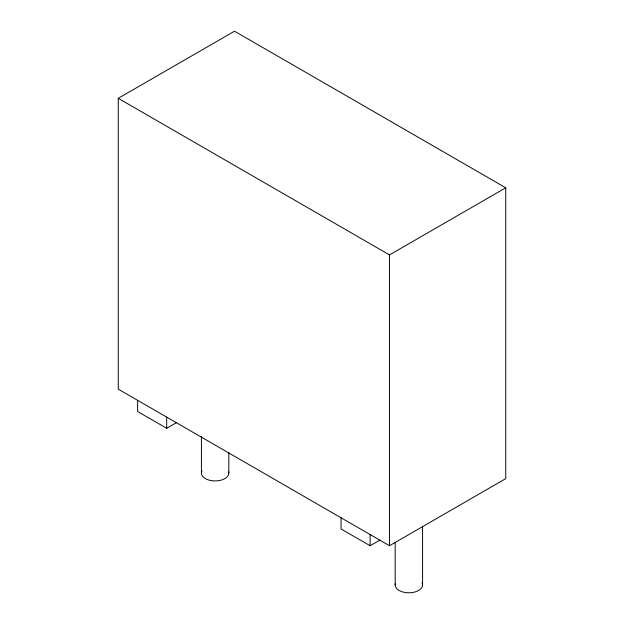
<?xml version="1.0" encoding="UTF-8"?>
<svg xmlns="http://www.w3.org/2000/svg" width="624" height="624" viewBox="0 0 624 624"><rect width="100%" height="100%" fill="white"/><g stroke="black" fill="none" stroke-linecap="round" stroke-linejoin="round"><path stroke-width="0.94" d="M118.256 98.311L234.507 31.2L505.744 187.801L505.744 478.624L389.493 545.743L118.256 389.142L118.256 98.311L389.493 254.912L505.744 187.801M137.631 400.327L137.631 411.512L166.694 428.29L176.381 422.698M341.063 517.78L341.063 528.965L370.126 545.743L379.813 540.15M422.573 526.812L422.573 584.891M395.171 542.295L395.171 584.891M389.493 254.912L389.493 545.743M370.126 534.557L370.126 545.743M228.829 452.704L228.829 473.039M201.427 436.254L201.427 473.039M166.694 417.105L166.694 428.29M228.688 471.908A13.697 7.909 0 0 1 214.149 480.925A13.697 7.909 0 0 1 201.981 470.808M422.019 582.66A13.697 7.909 0 0 1 409.851 592.777A13.697 7.909 0 0 1 395.312 583.768"/></g></svg>
